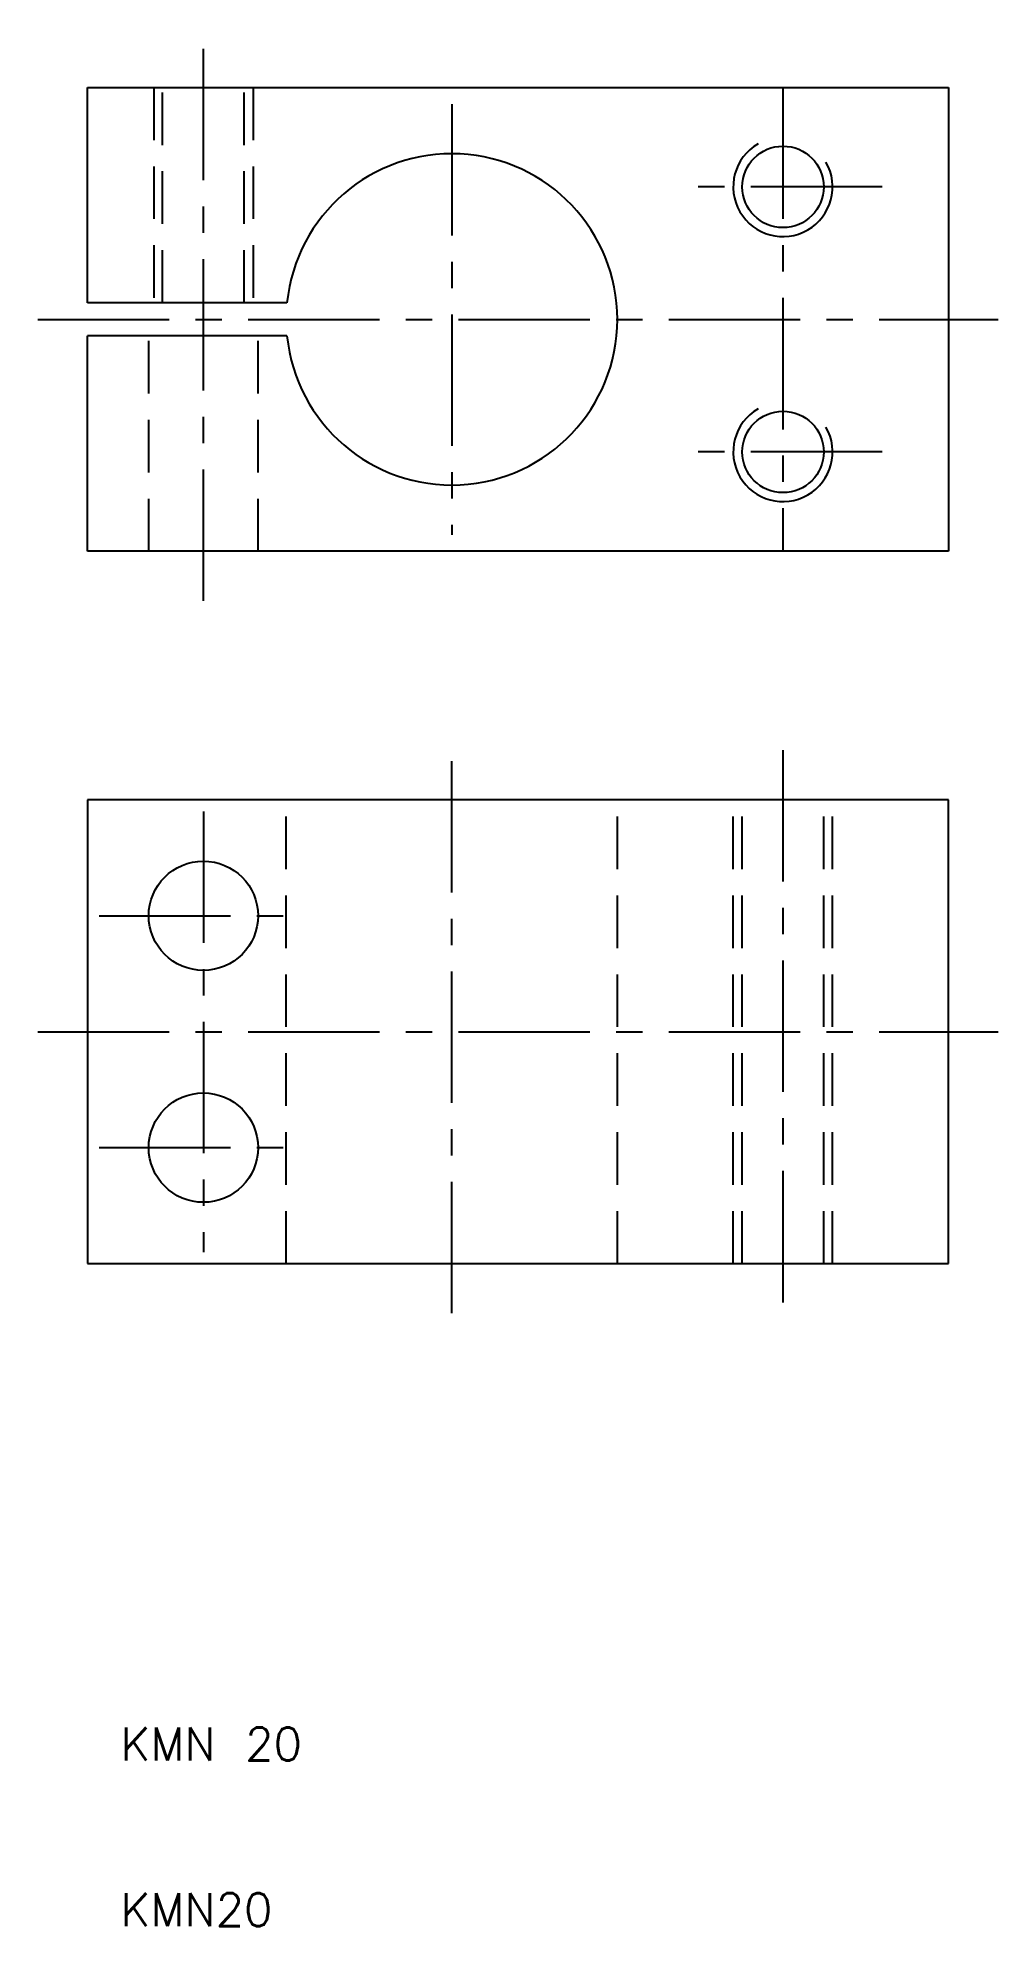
# Model space of a CAD drawing. Extents: x 5 to 63, y 10 to 124.
import ezdxf

# ---------------------------------------------------------------- set-up
doc = ezdxf.new("R2010")
doc.units = 0
doc.header["$LTSCALE"] = 0.25
doc.linetypes.add('CENTER', pattern=[50.8, 31.75, -6.35, 6.35, -6.35])
doc.linetypes.add('DASHED', pattern=[19.05, 12.7, -6.35])
doc.layers.get('0').update_dxf_attribs({"linetype": 'CONTINUOUS'})
doc.layers.add('CENTER', color=1, linetype='CENTER')
doc.styles.get("Standard").update_dxf_attribs({"font": 'txt.shx', "bigfont": 'extfont.shx'})

msp = doc.modelspace()

# ---------------------------------------------------------------- linework, layer by layer
for p, q in [((8, 121), (60, 121)), ((8, 108), (8, 121)), ((60, 121), (60, 93)), ((20.0501, 108), (8, 108)), ((20.0501, 106), (8, 106)), ((8, 93), (8, 106)), ((60, 93), (8, 93)), ((8, 78), (8, 50)), ((60, 78), (8, 78)), ((60, 50), (60, 78)), ((8, 50), (60, 50))]:
    msp.add_line(p, q)
at = {"color": 3, "linetype": 'DASHED'}
for p, q in [((12, 121), (12, 108)), ((12.5415, 108), (12.5415, 121)), ((17.4585, 108), (17.4585, 121)), ((18, 121), (18, 108)), ((11.7, 93), (11.7, 106)), ((18.3, 93), (18.3, 106)), ((20, 50), (20, 78)), ((40, 50), (40, 78)), ((47, 50), (47, 78)), ((47.5415, 50), (47.5415, 78)), ((52.4585, 50), (52.4585, 78)), ((53, 50), (53, 78))]:
    msp.add_line(p, q, dxfattribs=at)
for centre, radius in [((50, 115), 2.4585), ((50, 99), 2.4585), ((15, 71), 3.3), ((15, 57), 3.3)]:
    msp.add_circle(centre, radius)
at = {"color": 3}
for centre in [(50, 115), (50, 99)]:
    msp.add_arc(centre, 3, 120, 30, dxfattribs=at)
msp.add_arc((30, 107), 10, 185.73917, 174.26083)
at = {"layer": 'CENTER', "color": 1, "linetype": 'CENTER'}
for p, q in [((15, 90), (15, 124)), ((50, 121), (50, 93)), ((30, 120), (30, 94)), ((56, 115), (44, 115)), ((5, 107), (63, 107)), ((56, 99), (44, 99)), ((30, 47), (30, 81)), ((50, 81), (50, 47)), ((15, 77.3), (15, 50.7)), ((8.7, 71), (21.3, 71)), ((5, 64), (63, 64)), ((8.7, 57), (21.3, 57))]:
    msp.add_line(p, q, dxfattribs=at)

# ---------------------------------------------------------------- texts
for s, p in [('KMN 20', (10, 20)), ('KMN20', (10, 10))]:
    msp.add_text(s, height=2).set_placement(p)

doc.saveas('drawing.dxf')
